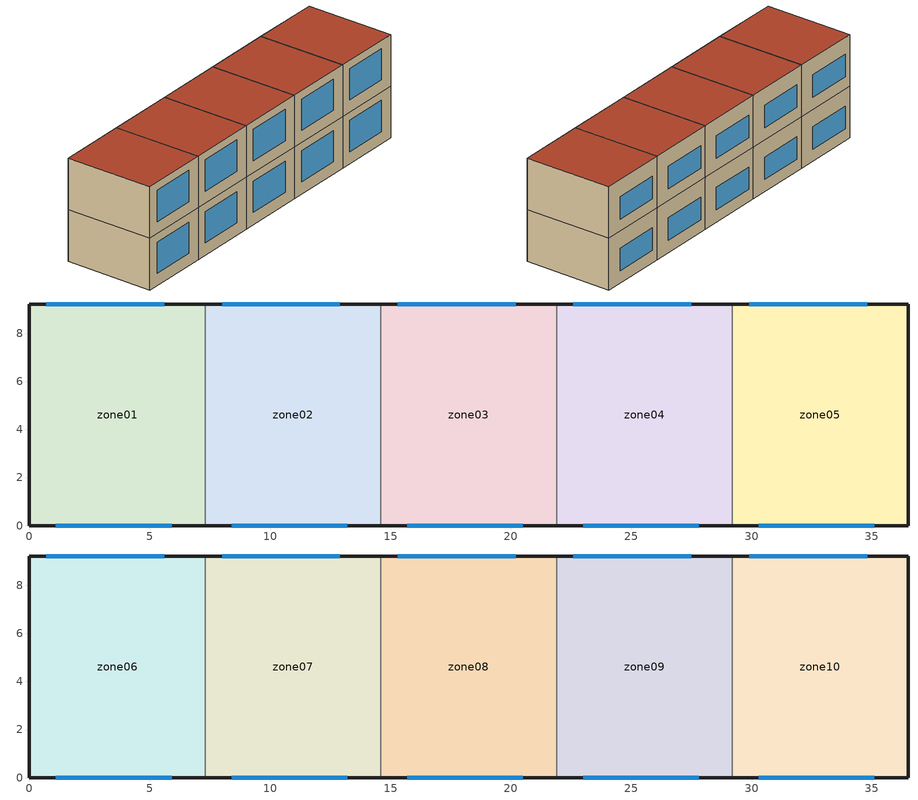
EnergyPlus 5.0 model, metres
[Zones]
zone01
 floor ground (GROUND_FLOOR): 0,0 0,9.2 7.3,9.2 7.3,0 z0
 wall outside (EXT_WALL): 7.3,9.2 0,9.2 0,0 7.3,0 z0:5.3
 wall to zone02 (ADJ_WALL): 7.3,0 7.3,9.2 z0:5.3
 window (EXT_WINDOW1): 1.1,0 5.9,0 z1.25:4.45; 5.6,9.2 0.7,9.2 z1.25:3.55
 ceiling to zone06 (ADJ_CEILING): 7.3,0 7.3,9.2 0,9.2 0,0 z5.3
zone02
 floor ground (GROUND_FLOOR): 7.3,0 7.3,9.2 14.6,9.2 14.6,0 z0
 wall outside (EXT_WALL): 14.6,9.2 7.3,9.2 / 7.3,0 14.6,0 z0:5.3
 wall to zone03 (ADJ_WALL): 14.6,0 14.6,9.2 z0:5.3
 wall to zone01 (ADJ_WALL): 7.3,9.2 7.3,0 z0:5.3
 window (EXT_WINDOW1): 8.4,0 13.2,0 z1.25:4.45; 12.9,9.2 8,9.2 z1.25:3.55
 ceiling to zone07 (ADJ_CEILING): 14.6,0 14.6,9.2 7.3,9.2 7.3,0 z5.3
zone03
 floor ground (GROUND_FLOOR): 14.6,0 14.6,9.2 21.9,9.2 21.9,0 z0
 wall outside (EXT_WALL): 21.9,9.2 14.6,9.2 / 14.6,0 21.9,0 z0:5.3
 wall to zone04 (ADJ_WALL): 21.9,0 21.9,9.2 z0:5.3
 wall to zone02 (ADJ_WALL): 14.6,9.2 14.6,0 z0:5.3
 window (EXT_WINDOW1): 15.7,0 20.5,0 z1.25:4.45; 20.2,9.2 15.3,9.2 z1.25:3.55
 ceiling to zone08 (ADJ_CEILING): 21.9,0 21.9,9.2 14.6,9.2 14.6,0 z5.3
zone04
 floor ground (GROUND_FLOOR): 21.9,0 21.9,9.2 29.2,9.2 29.2,0 z0
 wall outside (EXT_WALL): 29.2,9.2 21.9,9.2 / 21.9,0 29.2,0 z0:5.3
 wall to zone05 (ADJ_WALL): 29.2,0 29.2,9.2 z0:5.3
 wall to zone03 (ADJ_WALL): 21.9,9.2 21.9,0 z0:5.3
 window (EXT_WINDOW1): 23,0 27.8,0 z1.25:4.45; 27.5,9.2 22.6,9.2 z1.25:3.55
 ceiling to zone09 (ADJ_CEILING): 29.2,0 29.2,9.2 21.9,9.2 21.9,0 z5.3
zone05
 floor ground (GROUND_FLOOR): 29.2,0 29.2,9.2 36.5,9.2 36.5,0 z0
 wall outside (EXT_WALL): 29.2,0 36.5,0 36.5,9.2 29.2,9.2 z0:5.3
 wall to zone04 (ADJ_WALL): 29.2,9.2 29.2,0 z0:5.3
 window (EXT_WINDOW1): 30.3,0 35.1,0 z1.25:4.45; 34.8,9.2 29.9,9.2 z1.25:3.55
 ceiling to zone10 (ADJ_CEILING): 36.5,0 36.5,9.2 29.2,9.2 29.2,0 z5.3
zone06
 floor to zone01 (ADJ_CEILING): 0,0 0,9.2 7.3,9.2 7.3,0 z5.3
 wall outside (EXT_WALL): 7.3,9.2 0,9.2 0,0 7.3,0 z5.3:10.6
 wall to zone07 (ADJ_WALL): 7.3,0 7.3,9.2 z5.3:10.6
 window (EXT_WINDOW1): 1.1,0 5.9,0 z6.55:9.75; 5.6,9.2 0.7,9.2 z6.55:8.85
 roof outside (EXT_ROOF): 7.3,0 7.3,9.2 0,9.2 0,0 z10.6
zone07
 floor to zone02 (ADJ_CEILING): 7.3,0 7.3,9.2 14.6,9.2 14.6,0 z5.3
 wall outside (EXT_WALL): 14.6,9.2 7.3,9.2 / 7.3,0 14.6,0 z5.3:10.6
 wall to zone08 (ADJ_WALL): 14.6,0 14.6,9.2 z5.3:10.6
 wall to zone06 (ADJ_WALL): 7.3,9.2 7.3,0 z5.3:10.6
 window (EXT_WINDOW1): 8.4,0 13.2,0 z6.55:9.75; 12.9,9.2 8,9.2 z6.55:8.85
 roof outside (EXT_ROOF): 14.6,0 14.6,9.2 7.3,9.2 7.3,0 z10.6
zone08
 floor to zone03 (ADJ_CEILING): 14.6,0 14.6,9.2 21.9,9.2 21.9,0 z5.3
 wall outside (EXT_WALL): 21.9,9.2 14.6,9.2 / 14.6,0 21.9,0 z5.3:10.6
 wall to zone09 (ADJ_WALL): 21.9,0 21.9,9.2 z5.3:10.6
 wall to zone07 (ADJ_WALL): 14.6,9.2 14.6,0 z5.3:10.6
 window (EXT_WINDOW1): 15.7,0 20.5,0 z6.55:9.75; 20.2,9.2 15.3,9.2 z6.55:8.85
 roof outside (EXT_ROOF): 21.9,0 21.9,9.2 14.6,9.2 14.6,0 z10.6
zone09
 floor to zone04 (ADJ_CEILING): 21.9,0 21.9,9.2 29.2,9.2 29.2,0 z5.3
 wall outside (EXT_WALL): 29.2,9.2 21.9,9.2 / 21.9,0 29.2,0 z5.3:10.6
 wall to zone10 (ADJ_WALL): 29.2,0 29.2,9.2 z5.3:10.6
 wall to zone08 (ADJ_WALL): 21.9,9.2 21.9,0 z5.3:10.6
 window (EXT_WINDOW1): 23,0 27.8,0 z6.55:9.75; 27.5,9.2 22.6,9.2 z6.55:8.85
 roof outside (EXT_ROOF): 29.2,0 29.2,9.2 21.9,9.2 21.9,0 z10.6
zone10
 floor to zone05 (ADJ_CEILING): 29.2,0 29.2,9.2 36.5,9.2 36.5,0 z5.3
 wall outside (EXT_WALL): 29.2,0 36.5,0 36.5,9.2 29.2,9.2 z5.3:10.6
 wall to zone09 (ADJ_WALL): 29.2,9.2 29.2,0 z5.3:10.6
 window (EXT_WINDOW1): 30.3,0 35.1,0 z6.55:9.75; 34.8,9.2 29.9,9.2 z6.55:8.85
 roof outside (EXT_ROOF): 36.5,0 36.5,9.2 29.2,9.2 29.2,0 z10.6
[Building]
TRNSYS18: North Axis {deg}=0; Terrain=City; Loads Convergence Tolerance Value=0; Temperature Convergence Tolerance Value {deltaC}=0; Solar Distribution=FullInteriorAndExterior; Maximum Number of Warmup Days=0
[Site:Location]
not used: Latitude {deg}=0; Longitude {deg}=0; Time Zone {hr}=0; Elevation {m}=0
[Construction]
GROUND_FLOOR; EXT_WALL; EXT_ROOF; ADJ_WALL; ADJ_CEILING; EXT_WINDOW1: 
[WindowProperty:ShadingControl]
ESHADE=0; ISHADE=INPUT 1*MAX_ISHADE : SHADECNTRL=ISHADE_INTERNAL
[SurfaceProperty:OtherSideCoefficients]
BOUNDARY=IDENTICAL; BOUNDARY=INPUT 1*TBOUNDARY; BOUNDARY=INPUT 1*TBOUNDARY_2; BOUNDARY=INPUT 1*TBOUNDARY_3; BOUNDARY=INPUT 1*TGROUND; BOUNDARY=20; BOUNDARY=15
[Zone] Multiplier=1
zone01; zone02; zone03; zone04; zone05; zone06; zone07; zone08; zone09; zone10
